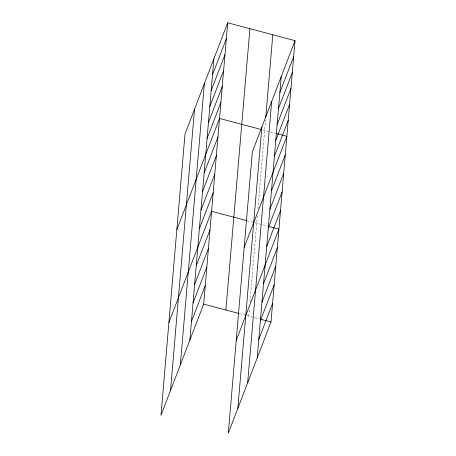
<?xml version="1.0" encoding="UTF-8"?>
<svg xmlns="http://www.w3.org/2000/svg" width="456" height="456" viewBox="0 0 456 456"><rect width="100%" height="100%" fill="white"/><g stroke="black" fill="none" stroke-linecap="round" stroke-linejoin="round"><path stroke-width="0.34" stroke-dasharray="2.28 1.71" d="M248.776 316.088L249.364 309.214M250.013 301.65L257.355 215.688M257.942 208.814L265.523 120.019M262.616 129.88L275.407 133.272M247.283 220.75L267.478 226.108M239.354 313.585L259.549 318.943"/><path stroke-width="0.68" d="M170.515 390.501L194.541 109.178M180.337 364.908L204.362 83.59M189.873 340.068L213.898 58.75M227.698 22.8L185.005 134.018L160.979 415.336L203.672 304.118L227.698 22.8L295.021 40.664L270.995 321.982L228.302 433.2L252.328 151.882L295.021 40.664M225.891 310.017L249.916 28.694M237.838 408.359L261.864 127.042M265.757 117.249L272.802 34.77M247.659 382.772L271.685 101.449M257.195 357.931L281.221 76.614M212.536 74.693L226.336 38.743M211.174 90.63L224.973 54.686M209.811 106.573L223.611 70.623M208.455 122.516L222.254 86.566M207.092 138.459L220.892 102.509M176.837 229.664L219.53 118.452L261.271 129.521M204.145 172.966L217.945 137.017M202.561 191.531L216.361 155.581M200.971 210.102L214.77 174.152M199.386 228.667L213.186 192.717M168.908 322.5L211.601 211.288L246.61 220.573M196.217 265.802L210.016 229.852M194.632 284.367L208.432 248.417M193.048 302.938L206.847 266.988M191.457 321.503L205.257 285.553M279.859 92.551L293.658 56.601M278.496 108.494L292.296 72.544M277.134 124.437L290.934 88.487M275.772 140.38L289.571 104.43M274.415 156.317L288.215 120.367M244.159 247.528L286.852 136.31L276.079 133.454M271.468 190.825L285.268 154.88M269.878 209.395L283.678 173.445M268.293 227.96L282.093 192.01M266.709 246.531L280.508 210.581M236.231 340.364L278.924 229.146L268.151 226.29M263.539 283.66L277.339 247.716M261.949 302.231L275.749 266.281M260.365 320.796L274.164 284.846M258.78 339.367L272.58 303.417M203.672 304.118L238.682 313.409M260.222 319.126L270.995 321.982"/></g></svg>
